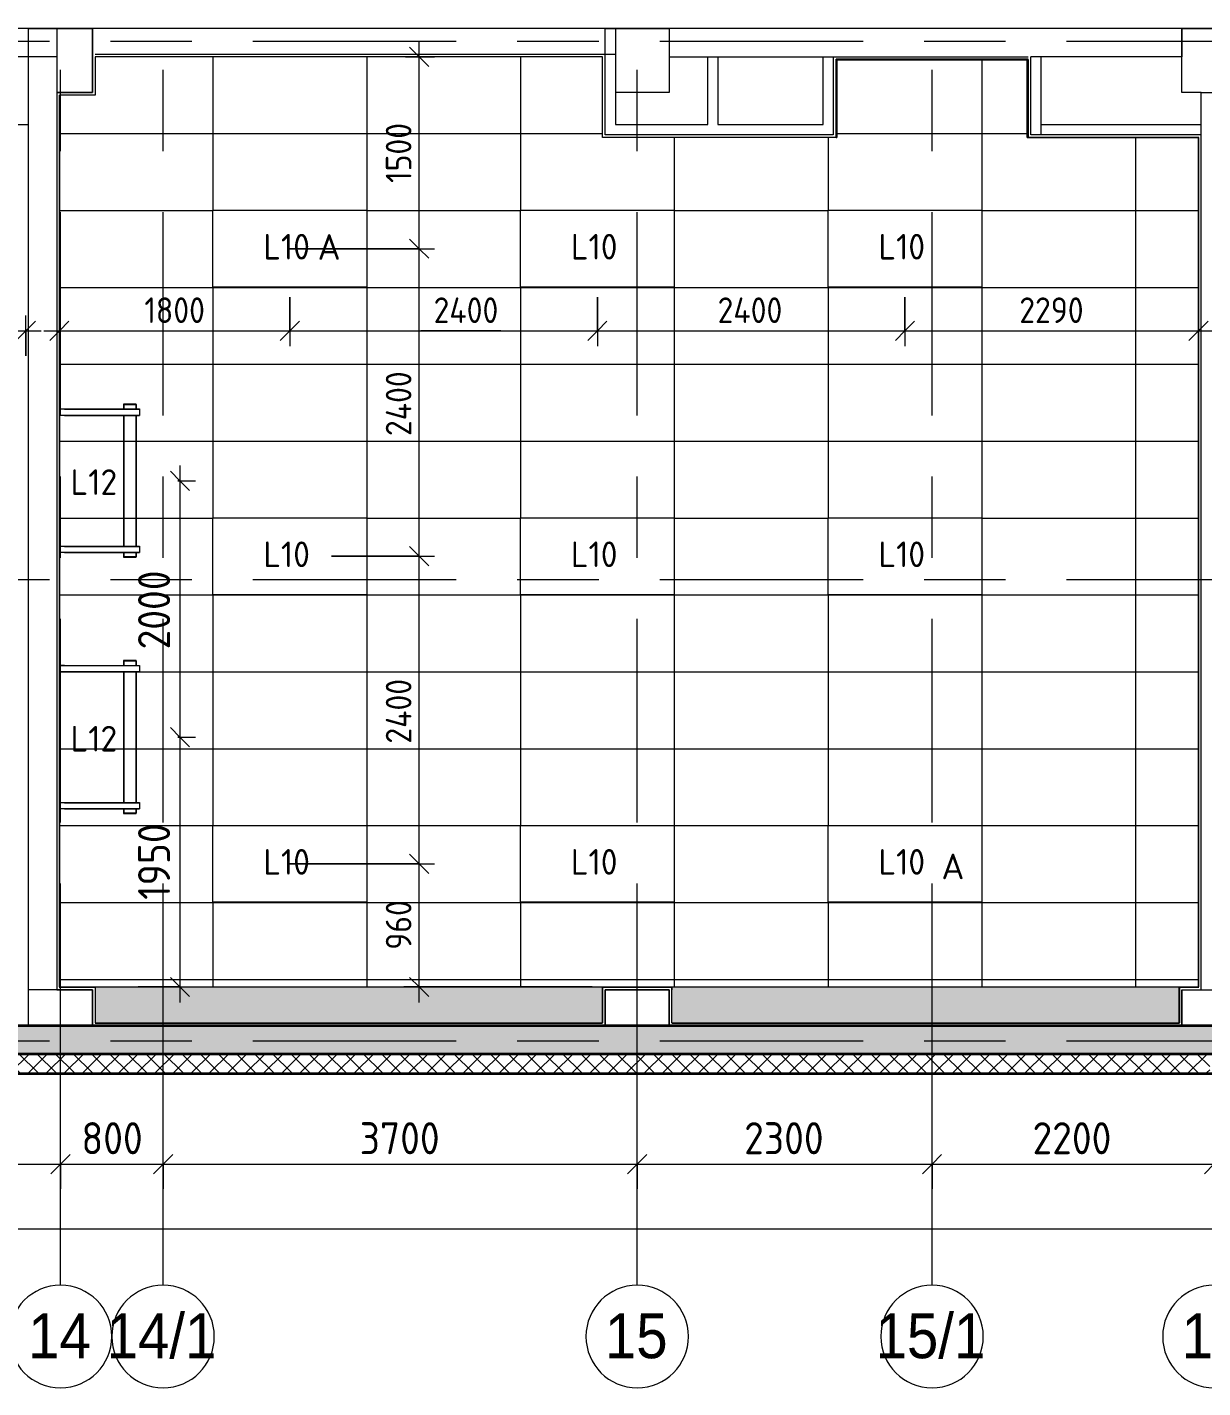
# Model space of a CAD drawing. Header units: millimetres. Extents: x 35224 to 234359, y -8553 to 29000.
# Drawn here: x 47400 to 56573, y -2706 to 7910 of the extents above; entities that cross this region are included whole.
import ezdxf

# ---------------------------------------------------------------- set-up
doc = ezdxf.new("R2010")
doc.units = ezdxf.units.MM
doc.linetypes.add('Осевая', pattern=[3175, 635, -476.25, 1587.5, -476.25])
for name, color, linetype, lineweight in [('A-ANNO-DIMS', 7, 'Continuous', 9), ('A-ANNO-DIMS-100', 7, 'Continuous', 9), ('A-CLNG-PATT', 7, 'Continuous', 9), ('A-WALL', 7, 'Continuous', 9), ('E-LITE-EQPM-IDEN', 7, 'Continuous', 9), ('I-WALL', 7, 'Continuous', 9), ('S-COLS', 7, 'Continuous', 9), ('Оси', 7, 'Continuous', 9), ('Оси-1', 7, 'Continuous', 20), ('Оси-2', 7, 'Осевая', 9)]:
    doc.layers.add(name, color=color, linetype=linetype, lineweight=lineweight)
for name, color, linetype, lineweight, true_color in [('A-ANNO-NOTE', 1, 'Continuous', 9, 0xff0000), ('A-CLNG-1', 7, 'Continuous', 9, 0xc0c0c0), ('A-WALL-3', 7, 'Continuous', 35, 0x3c3c3c), ('A-WALL-FNSH-1', 7, 'Continuous', 13, 0x3c3c3c), ('A-WALL-FNSH-2', 7, 'Continuous', 9, 0x3c3c3c), ('E-LITE-EQPM-1', 1, 'Continuous', 9, 0xff0000), ('G-ANNO-TEXT-1', 1, 'Continuous', 9, 0xff0000)]:
    doc.layers.add(name, color=color, linetype=linetype, lineweight=lineweight, true_color=true_color)
doc.layers.add('A-CLNG-PATT-1', color=7, linetype='Continuous', lineweight=9, transparency=1)
doc.styles.add('Arial', font='arial.ttf', dxfattribs={"width": 0.9, "height": 350})
doc.styles.add('GOST Common', font='GOST_Common.ttf', dxfattribs={"height": 200})
doc.styles.add('ISOCPEUR', font='isocpeur.ttf', dxfattribs={"width": 0.9, "height": 250})
doc.styles.add('ISOCPEUR_1', font='isocpeur.ttf', dxfattribs={"height": 200})
doc.styles.add('ISOCPEUR_2', font='isocpeur.ttf', dxfattribs={"width": 0.9, "height": 200})
doc.dimstyles.new('ISO-2_0_0_9К_Средний_округл2', dxfattribs={"dimscale": 304.8, "dimtxt": 199.196235, "dimasz": 0.492126, "dimexe": 0.393701, "dimexo": 0, "dimgap": 0, "dimtad": 1, "dimdec": 0, "dimrnd": 10, "dimzin": 0, "dimdsep": 46, "dimtxsty": 'ISOCPEUR_2', "dimblk1": 'OBLIQUE', "dimblk2": 'OBLIQUE', "dimsah": 1, "dimcen": 0.09, "dimdle": 0.393701, "dimazin": 0, "dimtfac": 1, "dimtdec": 4, "dimtix": 1, "dimtmove": 0, "dimatfit": 3, "dimfxl": 1, "dimtvp": 1, "dimtolj": 1, "dimtzin": 0, "dimarcsym": 2})
doc.dimstyles.new('ISO-2_0_0_9К_Средний_округл2_1', dxfattribs={"dimscale": 304.8, "dimtxt": 199.196235, "dimasz": 0.492126, "dimexe": 0.393701, "dimexo": 0, "dimgap": 0, "dimtad": 1, "dimdec": 0, "dimrnd": 10, "dimzin": 0, "dimdsep": 46, "dimtxsty": 'ISOCPEUR_2', "dimblk1": 'OBLIQUE', "dimblk2": 'OBLIQUE', "dimsah": 1, "dimcen": 0.09, "dimdle": 0.393701, "dimazin": 0, "dimtfac": 1, "dimtdec": 4, "dimtix": 1, "dimtmove": 1, "dimatfit": 3, "dimfxl": 1, "dimtvp": 1, "dimtolj": 1, "dimtzin": 0, "dimarcsym": 2})
doc.dimstyles.new('ISO-2_5_0_9К_БОЛЬШОЙ', dxfattribs={"dimscale": 304.8, "dimtxt": 248.995294, "dimasz": 0.492126, "dimexe": 0.393701, "dimexo": 0.984252, "dimgap": 0, "dimtad": 1, "dimdec": 0, "dimrnd": 10, "dimzin": 0, "dimdsep": 46, "dimtxsty": 'ISOCPEUR', "dimblk1": 'OBLIQUE', "dimblk2": 'OBLIQUE', "dimsah": 1, "dimcen": 0.09, "dimdle": 0.393701, "dimazin": 0, "dimtfac": 1, "dimtdec": 4, "dimtix": 1, "dimtmove": 0, "dimatfit": 3, "dimfxl": 1, "dimtvp": 1, "dimtolj": 1, "dimtzin": 0, "dimarcsym": 2})

# ---------------------------------------------------------------- blocks, each defined once
blk = doc.blocks.new('BSC_Колонна _Прямоугольная - 500х500-V2-План расстановки осветительного оборудования 3 этажа в осях 12-23')
at = {"layer": 'S-COLS'}
for p, q in [((-250, 250), (250, 250)), ((-250, 30), (-250, 250)), ((250, 250), (250, -250)), ((250, -250), (-30, -250))]:
    blk.add_line(p, q, dxfattribs=at)
blk = doc.blocks.new('BSC_Колонна _Прямоугольная - 500х500-V3-План расстановки осветительного оборудования 3 этажа в осях 12-23')
at = {"layer": 'S-COLS'}
for p, q in [((-250, 250), (250, 250)), ((-250, 50), (-250, 250)), ((250, 250), (250, -250)), ((250, -250), (-170, -250))]:
    blk.add_line(p, q, dxfattribs=at)
blk = doc.blocks.new('BSC_Колонна _Прямоугольная - 500х500-V6-План расстановки осветительного оборудования 3 этажа в осях 12-23')
at = {"layer": 'S-COLS'}
for p, q in [((-250, -30), (-250, 250)), ((-30, 250), (250, 250)), ((250, 250), (250, -30))]:
    blk.add_line(p, q, dxfattribs=at)
blk = doc.blocks.new('BSC_Колонна _Прямоугольная - 500х500-V5-План расстановки осветительного оборудования 3 этажа в осях 12-23')
at = {"layer": 'S-COLS'}
for p, q in [((-250, 250), (250, 250)), ((-250, -30), (-250, 250)), ((250, 250), (250, -30))]:
    blk.add_line(p, q, dxfattribs=at)
blk = doc.blocks.new('BSC_Колонна _Прямоугольная - 500х500-V12-План расстановки осветительного оборудования 3 этажа в осях 12-23')
at = {"layer": 'S-COLS'}
for p, q in [((-250, 250), (-99, 250)), ((-250, -30), (-250, 250)), ((101, 250), (250, 250)), ((250, 250), (250, -30))]:
    blk.add_line(p, q, dxfattribs=at)
blk = doc.blocks.new('BSC_Колонна _Прямоугольная - 500х500-V13-План расстановки осветительного оборудования 3 этажа в осях 12-23')
at = {"layer": 'S-COLS'}
for p, q in [((-250, 250), (250, 250)), ((-250, -250), (-250, 250)), ((250, 50), (250, -250)), ((-99, -250), (-250, -250)), ((250, -250), (101, -250))]:
    blk.add_line(p, q, dxfattribs=at)
blk = doc.blocks.new('E220 IP40 _школа доски 1195-100 IP40 аналог 1-36_ - V1-E0-00270-60000-4001839 _ V2-A0-PR00-00_2_0017_25 _Призма стандарт_-27752235-План расстановки осветительного оборудования 3 этажа в осях 12-23')
at = {"layer": 'E-LITE-EQPM-1'}
for p, q in [((47651, 4931), (47651, 4881)), ((47651, 4931), (47691, 4931)), ((47653, 4883), (47653, 4929)), ((47691, 4929), (47653, 4929)), ((47691, 4931), (48276, 4931)), ((47691, 4929), (47691, 4931)), ((47691, 4929), (48276, 4929)), ((48251, 4969), (48151, 4969)), ((48151, 4969), (48151, 4931)), ((48249, 4966), (48153, 4966)), ((48153, 4966), (48153, 4931)), ((48153, 4931), (48153, 4966)), ((48153, 4966), (48249, 4966)), ((48249, 4931), (48249, 4966)), ((48249, 4966), (48249, 4931)), ((48251, 4931), (48251, 4969)), ((48276, 4931), (48276, 4929)), ((48276, 4929), (48276, 4883)), ((47691, 4881), (47651, 4881)), ((47653, 4883), (47691, 4883)), ((47691, 4883), (48276, 4883)), ((47691, 4881), (47691, 4883)), ((47691, 4881), (48276, 4881)), ((48151, 4881), (48151, 3861)), ((48153, 4881), (48153, 3861)), ((48153, 3861), (48153, 4881)), ((48249, 3861), (48249, 4881)), ((48249, 4881), (48249, 3861)), ((48251, 3861), (48251, 4881)), ((48276, 4883), (48276, 4881)), ((47651, 3861), (47651, 3811)), ((47651, 3861), (47691, 3861)), ((47653, 3813), (47653, 3859)), ((47691, 3859), (47653, 3859)), ((47691, 3861), (48276, 3861)), ((47691, 3859), (47691, 3861)), ((47691, 3859), (48276, 3859)), ((48276, 3861), (48276, 3859)), ((48276, 3859), (48276, 3813)), ((47691, 3811), (47651, 3811)), ((47653, 3813), (47691, 3813)), ((47691, 3813), (48276, 3813)), ((47691, 3811), (47691, 3813)), ((47691, 3811), (48276, 3811)), ((48151, 3811), (48151, 3774)), ((48151, 3774), (48251, 3774)), ((48153, 3811), (48153, 3777)), ((48153, 3777), (48153, 3811)), ((48153, 3777), (48249, 3777)), ((48249, 3777), (48153, 3777)), ((48249, 3777), (48249, 3811)), ((48249, 3811), (48249, 3777)), ((48251, 3774), (48251, 3811)), ((48276, 3813), (48276, 3811))]:
    blk.add_line(p, q, dxfattribs=at)
blk = doc.blocks.new('Ось сетки - D8-29747960-План расстановки осветительного оборудования 3 этажа в осях 12-23')
at = {"layer": 'Оси-1'}
for start, end in [(360, 180), (180, 360)]:
    blk.add_arc((0, 0), 4, start, end, dxfattribs=at)
blk = doc.blocks.new('DIMBLOCK66-План расстановки осветительного оборудования 3 этажа в осях 12-23')
at = {"layer": 'A-ANNO-DIMS-100'}
for p, q in [((38310, -1659), (38310, -1346)), ((84560, -1659), (84560, -1346)), ((38190, -1466), (84680, -1466)), ((38310, -1466), (38310, -1659)), ((84560, -1466), (84560, -1659))]:
    blk.add_line(p, q, dxfattribs=at)
at = {"layer": 'A-ANNO-DIMS-100', "lineweight": 20}
for p, q in [((38310, -1466), (38235, -1541)), ((38310, -1466), (38385, -1391)), ((84560, -1466), (84485, -1541)), ((84560, -1466), (84635, -1391))]:
    blk.add_line(p, q, dxfattribs=at)
at = {"layer": 'A-ANNO-DIMS-100', "color": 0, "insert": (61028, -1139), "char_height": 250, "width": 976.83, "attachment_point": 1, "line_spacing_factor": 1.149209, "style": 'ISOCPEUR'}
blk.add_mtext('46250', dxfattribs=at)
blk = doc.blocks.new('_Oblique')
at = {"color": 0, "linetype": 'ByBlock', "lineweight": -2}
blk.add_line((-0.5, -0.5), (0.5, 0.5), dxfattribs=at)
blk = doc.blocks.new('DIMBLOCK70-План расстановки осветительного оборудования 3 этажа в осях 12-23')
at = {"layer": 'A-ANNO-DIMS-100'}
for p, q in [((43160, -1155), (43160, -841)), ((47660, -1155), (47660, -841)), ((43160, -961), (47660, -961)), ((43160, -961), (43160, -1155)), ((47660, -961), (47660, -1155))]:
    blk.add_line(p, q, dxfattribs=at)
at = {"layer": 'A-ANNO-DIMS-100', "lineweight": 20}
for p, q in [((43160, -961), (43235, -886)), ((47660, -961), (47735, -886)), ((43160, -961), (43085, -1036)), ((47660, -961), (47585, -1036))]:
    blk.add_line(p, q, dxfattribs=at)
at = {"layer": 'A-ANNO-DIMS-100', "color": 0, "insert": (45082, -634), "char_height": 250, "width": 787.21, "attachment_point": 1, "line_spacing_factor": 1.149209, "style": 'ISOCPEUR'}
blk.add_mtext('4500', dxfattribs=at)
blk = doc.blocks.new('DIMBLOCK71-План расстановки осветительного оборудования 3 этажа в осях 12-23')
at = {"layer": 'A-ANNO-DIMS-100'}
for p, q in [((47660, -1155), (47660, -841)), ((48460, -1155), (48460, -841)), ((47660, -961), (48460, -961)), ((47660, -961), (47660, -1155)), ((48460, -961), (48460, -1155))]:
    blk.add_line(p, q, dxfattribs=at)
at = {"layer": 'A-ANNO-DIMS-100', "lineweight": 20}
for p, q in [((47660, -961), (47735, -886)), ((48460, -961), (48535, -886)), ((47660, -961), (47585, -1036)), ((48460, -961), (48385, -1036))]:
    blk.add_line(p, q, dxfattribs=at)
at = {"layer": 'A-ANNO-DIMS-100', "color": 0, "insert": (47823, -634), "char_height": 250, "width": 568.86, "attachment_point": 1, "line_spacing_factor": 1.149209, "style": 'ISOCPEUR'}
blk.add_mtext('800', dxfattribs=at)
blk = doc.blocks.new('DIMBLOCK72-План расстановки осветительного оборудования 3 этажа в осях 12-23')
at = {"layer": 'A-ANNO-DIMS-100'}
for p, q in [((48460, -1155), (48460, -841)), ((52160, -1155), (52160, -841)), ((48460, -961), (52160, -961)), ((48460, -961), (48460, -1155)), ((52160, -961), (52160, -1155))]:
    blk.add_line(p, q, dxfattribs=at)
at = {"layer": 'A-ANNO-DIMS-100', "lineweight": 20}
for p, q in [((48460, -961), (48535, -886)), ((52160, -961), (52235, -886)), ((48460, -961), (48385, -1036)), ((52160, -961), (52085, -1036))]:
    blk.add_line(p, q, dxfattribs=at)
at = {"layer": 'A-ANNO-DIMS-100', "color": 0, "insert": (49994, -634), "char_height": 250, "width": 758.48, "attachment_point": 1, "line_spacing_factor": 1.149209, "style": 'ISOCPEUR'}
blk.add_mtext('3700', dxfattribs=at)
blk = doc.blocks.new('DIMBLOCK73-План расстановки осветительного оборудования 3 этажа в осях 12-23')
at = {"layer": 'A-ANNO-DIMS-100'}
for p, q in [((52160, -1155), (52160, -841)), ((54460, -1155), (54460, -841)), ((52160, -961), (54460, -961)), ((52160, -961), (52160, -1155)), ((54460, -961), (54460, -1155))]:
    blk.add_line(p, q, dxfattribs=at)
at = {"layer": 'A-ANNO-DIMS-100', "lineweight": 20}
for p, q in [((52160, -961), (52235, -886)), ((54460, -961), (54535, -886)), ((52160, -961), (52085, -1036)), ((54460, -961), (54385, -1036))]:
    blk.add_line(p, q, dxfattribs=at)
at = {"layer": 'A-ANNO-DIMS-100', "color": 0, "insert": (52994, -634), "char_height": 250, "width": 758.48, "attachment_point": 1, "line_spacing_factor": 1.149209, "style": 'ISOCPEUR'}
blk.add_mtext('2300', dxfattribs=at)
blk = doc.blocks.new('DIMBLOCK74-План расстановки осветительного оборудования 3 этажа в осях 12-23')
at = {"layer": 'A-ANNO-DIMS-100'}
for p, q in [((54460, -1155), (54460, -841)), ((56660, -1155), (56660, -841)), ((54460, -961), (56660, -961)), ((54460, -961), (54460, -1155)), ((56660, -961), (56660, -1155))]:
    blk.add_line(p, q, dxfattribs=at)
at = {"layer": 'A-ANNO-DIMS-100', "lineweight": 20}
for p, q in [((54460, -961), (54535, -886)), ((56660, -961), (56735, -886)), ((54460, -961), (54385, -1036)), ((56660, -961), (56585, -1036))]:
    blk.add_line(p, q, dxfattribs=at)
at = {"layer": 'A-ANNO-DIMS-100', "color": 0, "insert": (55244, -634), "char_height": 250, "width": 758.48, "attachment_point": 1, "line_spacing_factor": 1.149209, "style": 'ISOCPEUR'}
blk.add_mtext('2200', dxfattribs=at)
blk = doc.blocks.new('DIMBLOCK85-План расстановки осветительного оборудования 3 этажа в осях 12-23')
at = {"layer": 'A-ANNO-DIMS-100'}
for p, q in [((48592, 4491), (48592, 2371)), ((48576, 4371), (48712, 4371)), ((48592, 4371), (48576, 4371)), ((48576, 2371), (48712, 2371)), ((48592, 2371), (48576, 2371))]:
    blk.add_line(p, q, dxfattribs=at)
at = {"layer": 'A-ANNO-DIMS-100', "lineweight": 20}
for p, q in [((48592, 4371), (48517, 4446)), ((48592, 4371), (48667, 4296)), ((48592, 2371), (48517, 2446)), ((48592, 2371), (48667, 2296))]:
    blk.add_line(p, q, dxfattribs=at)
at = {"layer": 'A-ANNO-DIMS-100', "color": 0, "insert": (48265, 3055), "char_height": 250, "width": 758.48, "attachment_point": 1, "rotation": 90, "line_spacing_factor": 1.149209, "style": 'ISOCPEUR'}
blk.add_mtext('2000', dxfattribs=at)
blk = doc.blocks.new('DIMBLOCK86-План расстановки осветительного оборудования 3 этажа в осях 12-23')
at = {"layer": 'A-ANNO-DIMS-100', "lineweight": 20}
for p, q in [((48592, 2371), (48517, 2446)), ((48592, 2371), (48667, 2296)), ((48592, 421), (48517, 496)), ((48592, 421), (48667, 346))]:
    blk.add_line(p, q, dxfattribs=at)
at = {"layer": 'A-ANNO-DIMS-100'}
for p, q in [((48576, 2371), (48712, 2371)), ((48592, 2371), (48576, 2371)), ((48592, 2371), (48592, 301)), ((48267, 421), (48712, 421)), ((48592, 421), (48267, 421))]:
    blk.add_line(p, q, dxfattribs=at)
at = {"layer": 'A-ANNO-DIMS-100', "color": 0, "insert": (48265, 1101), "char_height": 250, "width": 706.76, "attachment_point": 1, "rotation": 90, "line_spacing_factor": 1.149209, "style": 'ISOCPEUR'}
blk.add_mtext('1950', dxfattribs=at)
blk = doc.blocks.new('DIMBLOCK92-План расстановки осветительного оборудования 3 этажа в осях 12-23')
at = {"layer": 'A-ANNO-DIMS-100'}
for p, q in [((45382, 5500), (45382, 5661)), ((47389, 5347), (47389, 5661)), ((45382, 5541), (47509, 5541)), ((45382, 5541), (45382, 5500)), ((47389, 5541), (47389, 5347))]:
    blk.add_line(p, q, dxfattribs=at)
at = {"layer": 'A-ANNO-DIMS-100', "lineweight": 20}
for p, q in [((45382, 5541), (45307, 5466)), ((45382, 5541), (45457, 5616)), ((47389, 5541), (47314, 5466)), ((47389, 5541), (47464, 5616))]:
    blk.add_line(p, q, dxfattribs=at)
at = {"layer": 'A-ANNO-DIMS-100', "color": 0, "insert": (46091, 5867), "char_height": 250, "width": 706.76, "attachment_point": 1, "line_spacing_factor": 1.149209, "style": 'ISOCPEUR'}
blk.add_mtext('2010', dxfattribs=at)
blk = doc.blocks.new('DIMBLOCK99-План расстановки осветительного оборудования 3 этажа в осях 12-23')
at = {"layer": 'A-ANNO-DIMS-100'}
for p, q in [((49449, 5804), (49449, 5421)), ((49449, 5541), (49449, 5804)), ((47651, 5647), (47651, 5421)), ((47651, 5541), (47651, 5647)), ((47531, 5541), (49449, 5541))]:
    blk.add_line(p, q, dxfattribs=at)
at = {"layer": 'A-ANNO-DIMS-100', "lineweight": 20}
for p, q in [((47651, 5541), (47576, 5466)), ((47651, 5541), (47726, 5616)), ((49449, 5541), (49374, 5466)), ((49449, 5541), (49524, 5616))]:
    blk.add_line(p, q, dxfattribs=at)
at = {"layer": 'A-ANNO-DIMS-100', "color": 0, "insert": (48314, 5802), "char_height": 200, "width": 565.41, "attachment_point": 1, "line_spacing_factor": 1.149209, "style": 'ISOCPEUR_2'}
blk.add_mtext('1800', dxfattribs=at)
blk = doc.blocks.new('DIMBLOCK100-План расстановки осветительного оборудования 3 этажа в осях 12-23')
at = {"layer": 'A-ANNO-DIMS-100'}
for p, q in [((49449, 5804), (49449, 5421)), ((49449, 5541), (49449, 5804)), ((51849, 5804), (51849, 5421)), ((51849, 5541), (51849, 5804)), ((49449, 5541), (51849, 5541)), ((50471, 5541), (50649, 5541)), ((51096, 5541), (50471, 5541))]:
    blk.add_line(p, q, dxfattribs=at)
at = {"layer": 'A-ANNO-DIMS-100', "lineweight": 20}
for p, q in [((49449, 5541), (49374, 5466)), ((49449, 5541), (49524, 5616)), ((51849, 5541), (51774, 5466)), ((51849, 5541), (51924, 5616))]:
    blk.add_line(p, q, dxfattribs=at)
at = {"layer": 'A-ANNO-DIMS-100', "color": 0, "insert": (50571, 5802), "char_height": 200, "width": 629.77, "attachment_point": 1, "line_spacing_factor": 1.149209, "style": 'ISOCPEUR_2'}
blk.add_mtext('2400', dxfattribs=at)
blk = doc.blocks.new('DIMBLOCK101-План расстановки осветительного оборудования 3 этажа в осях 12-23')
at = {"layer": 'A-ANNO-DIMS-100'}
for p, q in [((51849, 5804), (51849, 5421)), ((51849, 5541), (51849, 5804)), ((54249, 5804), (54249, 5421)), ((54249, 5541), (54249, 5804)), ((51849, 5541), (54249, 5541))]:
    blk.add_line(p, q, dxfattribs=at)
at = {"layer": 'A-ANNO-DIMS-100', "lineweight": 20}
for p, q in [((51849, 5541), (51774, 5466)), ((51849, 5541), (51924, 5616)), ((54249, 5541), (54174, 5466)), ((54249, 5541), (54324, 5616))]:
    blk.add_line(p, q, dxfattribs=at)
at = {"layer": 'A-ANNO-DIMS-100', "color": 0, "insert": (52787, 5802), "char_height": 200, "width": 629.77, "attachment_point": 1, "line_spacing_factor": 1.149209, "style": 'ISOCPEUR_2'}
blk.add_mtext('2400', dxfattribs=at)
blk = doc.blocks.new('DIMBLOCK102-План расстановки осветительного оборудования 3 этажа в осях 12-23')
at = {"layer": 'A-ANNO-DIMS-100'}
for p, q in [((54249, 5804), (54249, 5421)), ((54249, 5541), (54249, 5804)), ((56539, 5647), (56539, 5421)), ((56539, 5541), (56539, 5647)), ((54249, 5541), (56659, 5541))]:
    blk.add_line(p, q, dxfattribs=at)
at = {"layer": 'A-ANNO-DIMS-100', "lineweight": 20}
for p, q in [((54249, 5541), (54174, 5466)), ((54249, 5541), (54324, 5616)), ((56539, 5541), (56464, 5466)), ((56539, 5541), (56614, 5616))]:
    blk.add_line(p, q, dxfattribs=at)
at = {"layer": 'A-ANNO-DIMS-100', "color": 0, "insert": (55141, 5802), "char_height": 200, "width": 606.78, "attachment_point": 1, "line_spacing_factor": 1.149209, "style": 'ISOCPEUR_2'}
blk.add_mtext('2290', dxfattribs=at)
blk = doc.blocks.new('DIMBLOCK103-План расстановки осветительного оборудования 3 этажа в осях 12-23')
at = {"layer": 'A-ANNO-DIMS-100'}
for p, q in [((49449, 1382), (50579, 1382)), ((50459, 1382), (49449, 1382)), ((50459, 301), (50459, 1382)), ((51807, 421), (50339, 421)), ((50459, 421), (51807, 421))]:
    blk.add_line(p, q, dxfattribs=at)
at = {"layer": 'A-ANNO-DIMS-100', "lineweight": 20}
for p, q in [((50459, 1382), (50384, 1457)), ((50459, 1382), (50534, 1307)), ((50459, 421), (50384, 496)), ((50459, 421), (50534, 346))]:
    blk.add_line(p, q, dxfattribs=at)
at = {"layer": 'A-ANNO-DIMS-100', "color": 0, "insert": (50198, 712), "char_height": 200, "width": 455.09, "attachment_point": 1, "rotation": 90, "line_spacing_factor": 1.149209, "style": 'ISOCPEUR_2'}
blk.add_mtext('960', dxfattribs=at)
blk = doc.blocks.new('DIMBLOCK104-План расстановки осветительного оборудования 3 этажа в осях 12-23')
at = {"layer": 'A-ANNO-DIMS-100', "lineweight": 20}
for p, q in [((50459, 3782), (50384, 3857)), ((50459, 3782), (50534, 3707)), ((50459, 1382), (50384, 1457)), ((50459, 1382), (50534, 1307))]:
    blk.add_line(p, q, dxfattribs=at)
at = {"layer": 'A-ANNO-DIMS-100'}
for p, q in [((49774, 3782), (50579, 3782)), ((50459, 3782), (49774, 3782)), ((50459, 1382), (50459, 3782)), ((49449, 1382), (50579, 1382)), ((50459, 1382), (49449, 1382))]:
    blk.add_line(p, q, dxfattribs=at)
at = {"layer": 'A-ANNO-DIMS-100', "color": 0, "insert": (50198, 2320), "char_height": 200, "width": 629.77, "attachment_point": 1, "rotation": 90, "line_spacing_factor": 1.149209, "style": 'ISOCPEUR_2'}
blk.add_mtext('2400', dxfattribs=at)
blk = doc.blocks.new('DIMBLOCK105-План расстановки осветительного оборудования 3 этажа в осях 12-23')
at = {"layer": 'A-ANNO-DIMS-100'}
for p, q in [((49449, 6182), (50579, 6182)), ((50459, 6182), (49449, 6182)), ((50459, 3782), (50459, 6182)), ((49774, 3782), (50579, 3782)), ((50459, 3782), (49774, 3782))]:
    blk.add_line(p, q, dxfattribs=at)
at = {"layer": 'A-ANNO-DIMS-100', "lineweight": 20}
for p, q in [((50459, 6182), (50384, 6257)), ((50459, 6182), (50534, 6107)), ((50459, 3782), (50384, 3857)), ((50459, 3782), (50534, 3707))]:
    blk.add_line(p, q, dxfattribs=at)
at = {"layer": 'A-ANNO-DIMS-100', "color": 0, "insert": (50198, 4720), "char_height": 200, "width": 629.77, "attachment_point": 1, "rotation": 90, "line_spacing_factor": 1.149209, "style": 'ISOCPEUR_2'}
blk.add_mtext('2400', dxfattribs=at)
blk = doc.blocks.new('DIMBLOCK106-План расстановки осветительного оборудования 3 этажа в осях 12-23')
at = {"layer": 'A-ANNO-DIMS-100', "lineweight": 20}
for p, q in [((50459, 7679), (50384, 7754)), ((50459, 7679), (50534, 7604)), ((50459, 6182), (50384, 6257)), ((50459, 6182), (50534, 6107))]:
    blk.add_line(p, q, dxfattribs=at)
at = {"layer": 'A-ANNO-DIMS-100'}
for p, q in [((50459, 6182), (50459, 7799)), ((50353, 7679), (50579, 7679)), ((50459, 7679), (50353, 7679)), ((49449, 6182), (50579, 6182)), ((50459, 6182), (49449, 6182))]:
    blk.add_line(p, q, dxfattribs=at)
at = {"layer": 'A-ANNO-DIMS-100', "color": 0, "insert": (50198, 6695), "char_height": 200, "width": 565.41, "attachment_point": 1, "rotation": 90, "line_spacing_factor": 1.149209, "style": 'ISOCPEUR_2'}
blk.add_mtext('1500', dxfattribs=at)

msp = doc.modelspace()

# ---------------------------------------------------------------- hatches: boundary and pattern name
at = {"layer": 'A-CLNG-PATT'}
h = msp.add_hatch(dxfattribs=at)
h.set_pattern_fill('FP_55', color=256, style=0, pattern_type=2)
h.set_pattern_definition([(0, (47651, 6479.5), (0, 600), []), (90, (47651, 6479.5), (-1200, 7e-14), [])])
h.paths.add_polyline_path([(56501.5, 421), (56540.7, 421), (56539.7, 7049), (55210, 7050), (55210, 7660), (53711, 7659), (53710, 7050), (51890, 7050), (51890, 7680), (47930, 7680), (47930, 7380), (47650, 7380), (47651, 421), (55774.6, 421)])
h.paths.add_polyline_path([(53649, 1082), (53649, 1682.2), (54849, 1682.2), (54849, 1082), (54320.8, 1082)])
h.paths.add_polyline_path([(51413.1, 1082), (51249, 1082), (51249, 1682.2), (52449, 1682.2), (52449, 1082)])
h.paths.add_polyline_path([(50049, 1082), (48849, 1082), (48849, 1682.2), (50049, 1682.2), (50049, 1455.2)])
h.paths.add_polyline_path([(53649, 3482), (53649, 4082.2), (54849, 4082.2), (54849, 3482)])
h.paths.add_polyline_path([(51249, 3482), (51249, 4082.2), (52449, 4082.2), (52449, 3482)])
h.paths.add_polyline_path([(50049, 3482), (48849, 3482), (48849, 4082.2), (50049, 4082.2)])
h.paths.add_polyline_path([(54849, 5882), (53649, 5882), (53649, 6482.2), (54849, 6482.2)])
h.paths.add_polyline_path([(51249, 5882), (51249, 6482.2), (52449, 6482.2), (52449, 5882)])
h.paths.add_polyline_path([(48849, 5882), (48849, 6482.2), (50049, 6482.2), (50049, 5882), (49959.3, 5882)])
at = {"layer": 'A-CLNG-PATT-1'}
h = msp.add_hatch(color=256, dxfattribs=at)
h.paths.add_polyline_path([(52430, 141), (56388, 141), (56388, 421), (52430, 420), (52430, 400)])
h.paths.add_polyline_path([(47930, 141), (51889, 141), (51889, 421), (47930, 420), (47930, 400)])
at = {"layer": 'A-WALL'}
h = msp.add_hatch(dxfattribs=at)
h.set_pattern_fill('FP_3', color=256, style=0, pattern_type=2)
h.set_pattern_definition([(45, (0, 0), (-70.71068, 70.71068), []), (135, (0, 0), (-70.71068, -70.71068), [])])
h.paths.add_polyline_path([(56501.5, -250), (56627.1, -250), (56627.1, -100), (38742.7, -100), (38742.7, -250), (55774.6, -250)])
at = {"layer": 'I-WALL'}
h = msp.add_hatch(dxfattribs=at)
h.set_pattern_fill('FP_1', color=256, style=0, pattern_type=2)
h.set_pattern_definition([(45, (0, 0), (-57.02463, 57.02463), []), (45, (57.025, 0), (-57.02463, 57.02463), [100.806, -20.161, 3.353, -16.808])])
h.paths.add_polyline_path([(74674.5, -100), (75700, -100), (75700, 120), (38742.7, 120), (38742.7, -100), (73220.6, -100)])

# ---------------------------------------------------------------- linework, layer by layer
at = {"layer": 'A-ANNO-NOTE'}
for p, q in [((48849, 5882), (48849, 6482)), ((48849, 6482), (50049, 6482)), ((50049, 6482), (50049, 5882)), ((51249, 5882), (51249, 6482)), ((51249, 6482), (52449, 6482)), ((52449, 6482), (52449, 5882)), ((53649, 5882), (53649, 6482)), ((53649, 6482), (54849, 6482)), ((54849, 6482), (54849, 5882)), ((50049, 5882), (48849, 5882)), ((52449, 5882), (51249, 5882)), ((54849, 5882), (53649, 5882)), ((48849, 3482), (48849, 4082)), ((48849, 4082), (50049, 4082)), ((50049, 4082), (50049, 3482)), ((51249, 3482), (51249, 4082)), ((51249, 4082), (52449, 4082)), ((52449, 4082), (52449, 3482)), ((53649, 3482), (53649, 4082)), ((53649, 4082), (54849, 4082)), ((54849, 4082), (54849, 3482)), ((50049, 3482), (48849, 3482)), ((52449, 3482), (51249, 3482)), ((54849, 3482), (53649, 3482)), ((48849, 1082), (48849, 1682)), ((48849, 1682), (50049, 1682)), ((50049, 1682), (50049, 1082)), ((51249, 1082), (51249, 1682)), ((51249, 1682), (52449, 1682)), ((52449, 1682), (52449, 1082)), ((53649, 1082), (53649, 1682)), ((53649, 1682), (54849, 1682)), ((54849, 1682), (54849, 1082)), ((50049, 1082), (48849, 1082)), ((52449, 1082), (51249, 1082)), ((54849, 1082), (53649, 1082))]:
    msp.add_line(p, q, dxfattribs=at)
at = {"layer": 'A-CLNG-1'}
for p, q in [((53711, 7660), (53711, 7050)), ((56540.7, 7049), (55210, 7049)), ((48849, 5882), (48849, 6482.2)), ((48849, 6482.2), (50049, 6482.2)), ((50049, 6482.2), (50049, 5882)), ((51249, 5882), (51249, 6482.2)), ((51249, 6482.2), (52449, 6482.2)), ((52449, 6482.2), (52449, 5882)), ((53649, 5882), (53649, 6482.2)), ((53649, 6482.2), (54849, 6482.2)), ((54849, 6482.2), (54849, 5882)), ((50049, 5882), (48849, 5882)), ((52449, 5882), (51249, 5882)), ((54849, 5882), (53649, 5882)), ((48849, 3482), (48849, 4082.2)), ((48849, 4082.2), (50049, 4082.2)), ((50049, 4082.2), (50049, 3482)), ((51249, 3482), (51249, 4082.2)), ((51249, 4082.2), (52449, 4082.2)), ((52449, 4082.2), (52449, 3482)), ((53649, 3482), (53649, 4082.2)), ((53649, 4082.2), (54849, 4082.2)), ((54849, 4082.2), (54849, 3482)), ((50049, 3482), (48849, 3482)), ((52449, 3482), (51249, 3482)), ((54849, 3482), (53649, 3482)), ((48849, 1082), (48849, 1682.2)), ((48849, 1682.2), (50049, 1682.2)), ((50049, 1682.2), (50049, 1082)), ((51249, 1082), (51249, 1682.2)), ((51249, 1682.2), (52449, 1682.2)), ((52449, 1682.2), (52449, 1082)), ((53649, 1082), (53649, 1682.2)), ((53649, 1682.2), (54849, 1682.2)), ((54849, 1682.2), (54849, 1082)), ((50049, 1082), (48849, 1082)), ((52449, 1082), (51249, 1082)), ((54849, 1082), (53649, 1082)), ((47650, 421), (56540.7, 421)), ((51889, 141), (51889, 421)), ((52430, 141), (52430, 420)), ((56388, 141), (56388, 421)), ((47930, 141), (51889, 141)), ((52430, 141), (56388, 141))]:
    msp.add_line(p, q, dxfattribs=at)
at = {"layer": 'A-WALL'}
msp.add_line((38742.7, -250), (75850, -250), dxfattribs=at)
at = {"layer": 'A-WALL-3'}
for p, q in [((38742.7, 120), (75700, 120)), ((38742.7, -100), (75700, -100))]:
    msp.add_line(p, q, dxfattribs=at)
at = {"layer": 'A-WALL-FNSH-1'}
msp.add_line((38742.7, -253), (75853, -253), dxfattribs=at)
at = {"layer": 'A-WALL-FNSH-2'}
msp.add_line((38742.7, -258), (75858, -258), dxfattribs=at)
at = {"layer": 'I-WALL'}
for p, q in [((61410, 7900), (38910, 7900)), ((47630, 7900), (47630, 400)), ((47910, 7400), (47910, 7900)), ((51990, 7900), (51990, 7150)), ((52410, 7900), (52410, 7680)), ((56410, 7900), (56410, 7680)), ((47630, 7680), (46230, 7680)), ((47410, 120), (47410, 7680)), ((47930, 7700), (51990, 7700)), ((47930, 7680), (47930, 7380)), ((51890, 7680), (47931, 7680)), ((47931, 7679), (47931, 7379)), ((51889, 7679), (47931, 7679)), ((51889, 7049), (51889, 7679)), ((51890, 7050), (51890, 7679)), ((51910, 7070), (51910, 7700)), ((52410, 7680), (55210, 7680)), ((52710, 7150), (52710, 7680)), ((52790, 7680), (52790, 7150)), ((53610, 7150), (53610, 7680)), ((53690, 7680), (53690, 7070)), ((53710, 7660), (53710, 7050)), ((55210, 7660), (53711, 7660)), ((55209, 7659), (53711, 7659)), ((55202, 7652), (53718, 7652)), ((53718, 7652), (53718, 7050)), ((55202, 7050), (55202, 7652)), ((55209, 7049), (55209, 7659)), ((55210, 7659), (55210, 7050)), ((55230, 7070), (55230, 7680)), ((56410, 7680), (55230, 7680)), ((55310, 7680), (55310, 7070)), ((47630, 7400), (47910, 7400)), ((47650, 7380), (47650, 421)), ((47930, 7380), (47651, 7380)), ((47651, 7379), (47651, 421)), ((47931, 7379), (47651, 7379)), ((56560.7, 400), (56560.7, 7400)), ((56560.7, 7400), (56910, 7400)), ((46310, 7150), (47410, 7150)), ((51990, 7150), (52710, 7150)), ((52790, 7150), (53610, 7150)), ((55310, 7150), (56560.7, 7150)), ((53711, 7049), (51889, 7049)), ((53710, 7050), (51890, 7050)), ((53690, 7070), (51910, 7070)), ((53711, 7050), (53711, 7049)), ((53711, 7050), (53718, 7050)), ((55202, 7050), (56540.7, 7050)), ((55210, 7049), (55209, 7049)), ((56560.7, 7070), (55230, 7070)), ((56539.7, 421), (56539.7, 7049)), ((56540.7, 421), (56540.7, 7049)), ((47910, 400), (47410, 400)), ((47650, 420), (47930, 420)), ((47910, 120), (47910, 400)), ((47930, 420), (47930, 141)), ((47930, 400), (47931, 400)), ((47931, 421), (47931, 141.1)), ((51889, 400), (51889, 421)), ((51889, 400), (51890, 400)), ((51890, 420), (52430, 420)), ((51890, 420), (51890, 141)), ((51910, 400), (51910, 120)), ((52410, 400), (51910, 400)), ((52410, 120), (52410, 400)), ((52430, 141), (52430, 420)), ((52430, 400), (52431, 400)), ((52431, 421), (52431, 400)), ((56389, 141), (56389, 421)), ((56389, 400), (56390, 400)), ((56390, 420), (56540.7, 420)), ((56390, 420), (56390, 141)), ((56410, 400), (56910, 400)), ((56410, 400), (56410, 120)), ((47930, 140), (51890, 140)), ((48160, 141), (48160, 140)), ((50260, 140), (50260, 141)), ((51010, 141), (51010, 140)), ((51889, 141), (51890, 141)), ((52430, 140), (56390, 140)), ((52660, 141), (52660, 140)), ((54760, 140), (54760, 141)), ((55510, 141), (55510, 140)), ((56388, 141), (56390, 141))]:
    msp.add_line(p, q, dxfattribs=at)
at = {"layer": 'Оси'}
for p, q in [((47660, -1906.3), (47660, 593.7)), ((48460, -1906.3), (48460, 593.7)), ((52160, -1906.3), (52160, 593.7)), ((54460, -1906.3), (54460, 593.7))]:
    msp.add_line(p, q, dxfattribs=at)
at = {"layer": 'Оси-2'}
for p, q in [((47660, 593.7), (47660, 24850)), ((48460, 593.7), (48460, 24850)), ((52160, 593.7), (52160, 24850)), ((54460, 593.7), (54460, 24850)), ((38524.2, 7800), (82250, 7800)), ((38524.2, 3600), (82250, 3600)), ((38524.2, 0), (82250, 0))]:
    msp.add_line(p, q, dxfattribs=at)

# ---------------------------------------------------------------- block references
at = {"layer": 'E-LITE-EQPM-1'}
for p in [(0, 0), (0, -2000.5)]:
    msp.add_blockref('E220 IP40 _школа доски 1195-100 IP40 аналог 1-36_ - V1-E0-00270-60000-4001839 _ V2-A0-PR00-00_2_0017_25 _Призма стандарт_-27752235-План расстановки осветительного оборудования 3 этажа в осях 12-23', p, dxfattribs=at)
at = {"layer": 'S-COLS'}
for name, p in [('BSC_Колонна _Прямоугольная - 500х500-V2-План расстановки осветительного оборудования 3 этажа в осях 12-23', (47660, 7650)), ('BSC_Колонна _Прямоугольная - 500х500-V3-План расстановки осветительного оборудования 3 этажа в осях 12-23', (52160, 7650)), ('BSC_Колонна _Прямоугольная - 500х500-V13-План расстановки осветительного оборудования 3 этажа в осях 12-23', (56660, 7650)), ('BSC_Колонна _Прямоугольная - 500х500-V6-План расстановки осветительного оборудования 3 этажа в осях 12-23', (47660, 150)), ('BSC_Колонна _Прямоугольная - 500х500-V5-План расстановки осветительного оборудования 3 этажа в осях 12-23', (52160, 150)), ('BSC_Колонна _Прямоугольная - 500х500-V12-План расстановки осветительного оборудования 3 этажа в осях 12-23', (56660, 150))]:
    msp.add_blockref(name, p, dxfattribs=at)
at = {"layer": 'Оси-1', "xscale": 99.99999999999993, "yscale": 99.99999999999993, "zscale": 99.99999999999993}
for p in [(47660, -2306.3), (48460, -2306.3), (52160, -2306.3), (54460, -2306.3), (56660, -2306.3)]:
    msp.add_blockref('Ось сетки - D8-29747960-План расстановки осветительного оборудования 3 этажа в осях 12-23', p, dxfattribs=at)

# ---------------------------------------------------------------- texts
at = {"layer": 'E-LITE-EQPM-IDEN', "char_height": 200, "width": 472.996, "attachment_point": 1, "style": 'GOST Common'}
for s, insert in [('L10', (49242.5, 6297.4)), ('L10', (51642.5, 6297.4)), ('L10', (54042.5, 6297.4)), ('L12', (47738.9, 4460.4)), ('L10', (49242.5, 3897.4)), ('L10', (51642.5, 3897.4)), ('L10', (54042.5, 3897.4)), ('L12', (47738.9, 2458.3)), ('L10', (49242.5, 1497.4)), ('L10', (51642.5, 1497.4)), ('L10', (54042.5, 1497.4))]:
    msp.add_mtext(s, dxfattribs=dict(at, insert=insert))
at = {"layer": 'G-ANNO-TEXT-1', "char_height": 200, "width": 224.472, "attachment_point": 1, "style": 'ISOCPEUR_1'}
for insert in [(49665.9, 6295.5), (54533, 1462)]:
    msp.add_mtext('\\fISOCPEUR|b0|i0|c204|p34|;А', dxfattribs=dict(at, insert=insert))
at = {"layer": 'Оси', "char_height": 350, "attachment_point": 1, "style": 'Arial'}
for s, insert, width in [('14/1', (48019.7, -2125.6), 1060.633), ('15/1', (54019.7, -2125.6), 1060.633), ('16', (56407.4, -2125.6), 606.076), ('14', (47407.4, -2125.6), 606.076), ('15', (51907.4, -2125.6), 606.076)]:
    msp.add_mtext(s, dxfattribs=dict(at, insert=insert, width=width))

# ---------------------------------------------------------------- dimensions: what is measured, and where the dimension line sits
at = {"layer": 'A-ANNO-DIMS'}
for base, p1, p2, dimstyle, override, picture, middle in [((50458.9, 7679), (49449, 6182), (50352.8, 7679), 'ISO-2_0_0_9К_Средний_округл2', {"dimpost": '<>', "dimfxl": 1748.698061}, 'DIMBLOCK106-План расстановки осветительного оборудования 3 этажа в осях 12-23', (50358.9, 6930.5)), ((50458.9, 6182), (49774.4, 3782), (49449, 6182), 'ISO-2_0_0_9К_Средний_округл2', {"dimpost": '<>', "dimfxl": 2421.956536}, 'DIMBLOCK105-План расстановки осветительного оборудования 3 этажа в осях 12-23', (50358.9, 4982)), ((48591.8414, 2370.5466), (48276, 4371), (48276, 2370.5466), 'ISO-2_5_0_9К_БОЛЬШОЙ', {"dimpost": '<>', "dimfxl": 2000.453402}, 'DIMBLOCK85-План расстановки осветительного оборудования 3 этажа в осях 12-23', (48466.8414, 3370.7733)), ((50458.9, 3782), (49449, 1382), (49774.4, 3782), 'ISO-2_0_0_9К_Средний_округл2', {"dimpost": '<>', "dimfxl": 2421.956536}, 'DIMBLOCK104-План расстановки осветительного оборудования 3 этажа в осях 12-23', (50358.9, 2582)), ((48591.8414, 421), (48276, 2370.5466), (47967.1041, 421), 'ISO-2_5_0_9К_БОЛЬШОЙ', {"dimpost": '<>', "dimfxl": 1973.866432}, 'DIMBLOCK86-План расстановки осветительного оборудования 3 этажа в осях 12-23', (48466.8414, 1395.7733)), ((50458.9, 1382), (51807, 421), (49449, 1382), 'ISO-2_0_0_9К_Средний_округл2', {"dimpost": '<>', "dimfxl": 2546.308114}, 'DIMBLOCK103-План расстановки осветительного оборудования 3 этажа в осях 12-23', (50358.9, 901.5))]:
    dim = msp.add_linear_dim(base=base, p1=p1, p2=p2, angle=90, dimstyle=dimstyle, override=override, dxfattribs=at)
    dim.commit()
    dim.dimension.update_dxf_attribs({"geometry": picture, "text_midpoint": middle})
for base, p1, p2, dimstyle, override, picture, middle in [((47389, 5540.6), (45382.3, 5800.3), (47389, 5646.7), 'ISO-2_5_0_9К_БОЛЬШОЙ', {"dimpost": '<>', "dimfxl": 2012.582966}, 'DIMBLOCK92-План расстановки осветительного оборудования 3 этажа в осях 12-23', (46385.6, 5665.6)), ((49449, 5540.6), (47651, 5646.7), (49449, 5803.7), 'ISO-2_0_0_9К_Средний_округл2', {"dimpost": '<>', "dimfxl": 1804.845072}, 'DIMBLOCK99-План расстановки осветительного оборудования 3 этажа в осях 12-23', (48550, 5640.6)), ((54249, 5540.6), (51849, 5803.7), (54249, 5803.7), 'ISO-2_0_0_9К_Средний_округл2', {"dimpost": '<>', "dimfxl": 2400}, 'DIMBLOCK101-План расстановки осветительного оборудования 3 этажа в осях 12-23', (53049, 5640.6)), ((56539, 5540.6), (54249, 5803.7), (56539, 5646.7), 'ISO-2_0_0_9К_Средний_округл2', {"dimpost": '<>', "dimfxl": 2295.378396}, 'DIMBLOCK102-План расстановки осветительного оборудования 3 этажа в осях 12-23', (55394, 5640.6)), ((47660, -960.7), (43160, -854.7), (47660, -854.7), 'ISO-2_5_0_9К_БОЛЬШОЙ', {"dimpost": '<>', "dimfxl": 4500}, 'DIMBLOCK70-План расстановки осветительного оборудования 3 этажа в осях 12-23', (45410, -835.7)), ((48460, -960.7), (47660, -854.7), (48460, -854.7), 'ISO-2_5_0_9К_БОЛЬШОЙ', {"dimpost": '<>', "dimfxl": 800}, 'DIMBLOCK71-План расстановки осветительного оборудования 3 этажа в осях 12-23', (48060, -835.7)), ((52160, -960.7), (48460, -854.7), (52160, -854.7), 'ISO-2_5_0_9К_БОЛЬШОЙ', {"dimpost": '<>', "dimfxl": 3700}, 'DIMBLOCK72-План расстановки осветительного оборудования 3 этажа в осях 12-23', (50310, -835.7)), ((54460, -960.7), (52160, -854.7), (54460, -854.7), 'ISO-2_5_0_9К_БОЛЬШОЙ', {"dimpost": '<>', "dimfxl": 2300}, 'DIMBLOCK73-План расстановки осветительного оборудования 3 этажа в осях 12-23', (53310, -835.7)), ((56660, -960.7), (54460, -854.7), (56660, -854.7), 'ISO-2_5_0_9К_БОЛЬШОЙ', {"dimpost": '<>', "dimfxl": 2200}, 'DIMBLOCK74-План расстановки осветительного оборудования 3 этажа в осях 12-23', (55560, -835.7)), ((84560, -1465.5), (38310, -1359.4), (84560, -1359.4), 'ISO-2_5_0_9К_БОЛЬШОЙ', {"dimpost": '<>', "dimfxl": 46250}, 'DIMBLOCK66-План расстановки осветительного оборудования 3 этажа в осях 12-23', (61435, -1340.5))]:
    dim = msp.add_linear_dim(base=base, p1=p1, p2=p2, dimstyle=dimstyle, override=override, dxfattribs=at)
    dim.commit()
    dim.dimension.update_dxf_attribs({"geometry": picture, "text_midpoint": middle})
dim = msp.add_linear_dim(base=(51849, 5540.6), p1=(49449, 5803.7), p2=(51849, 5803.7), dimstyle='ISO-2_0_0_9К_Средний_округл2_1', override={"dimpost": '<>', "dimfxl": 2400}, dxfattribs=at)
dim.commit()
dim.dimension.update_dxf_attribs({"geometry": 'DIMBLOCK100-План расстановки осветительного оборудования 3 этажа в осях 12-23', "text_midpoint": (50885.9, 5668.6), "dimtype": 160})

doc.saveas('drawing.dxf')
